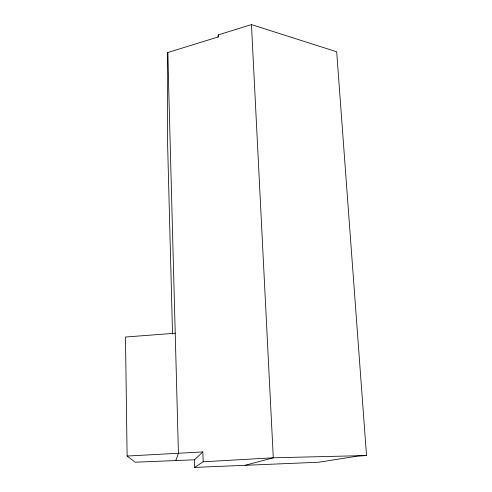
<?xml version="1.0" encoding="UTF-8"?>
<svg xmlns="http://www.w3.org/2000/svg" width="492" height="492" viewBox="0 0 492 492"><rect width="100%" height="100%" fill="white"/><g stroke="black" fill="none" stroke-linecap="round" stroke-linejoin="round"><path stroke-width="0.74" d="M194.703 467.4L203.165 461.791L202.845 451.933L194.469 459.792L194.703 467.4L318.595 462.246L357.758 456.078L366.522 455.543L336.688 51.777L251.461 24.6L218.276 34.907L218.356 36.894L167.76 52.546L167.477 138.812L172.532 334.148M218.011 37.189L218.276 34.907M175.804 460.555L178.424 453.47L167.76 52.546M245.016 465.309L273.294 457.794L366.522 455.543M175.226 333.238L125.478 337.026L127.108 456.047L135.134 462.216L194.469 459.792M202.845 451.933L127.108 456.047M203.165 461.791L273.294 457.794L251.461 24.6"/></g></svg>
